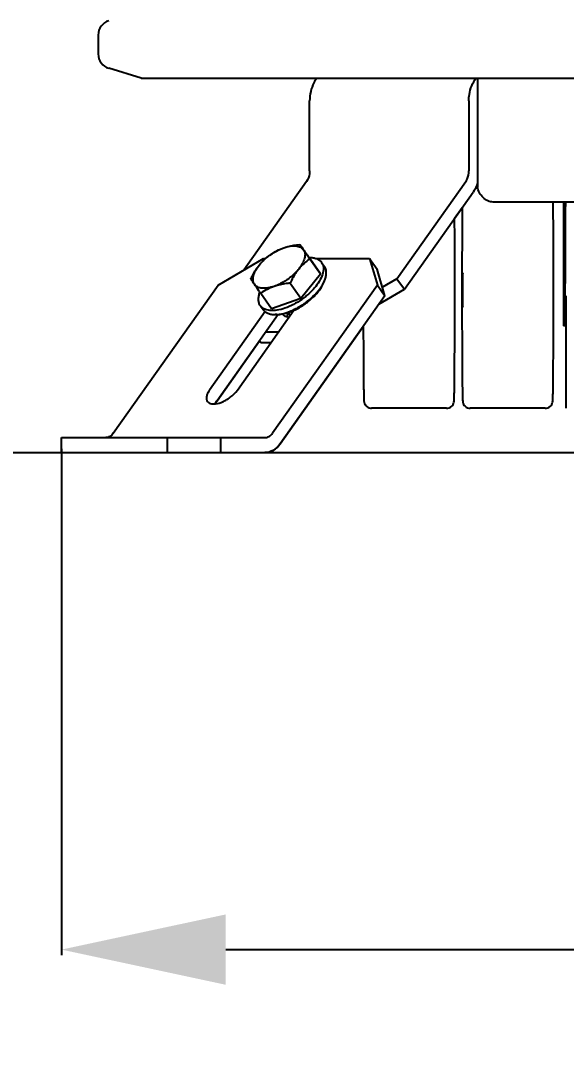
# Model space of a CAD drawing. Header units: millimetres. Extents: x 14017 to 18361, y 6223 to 10695.
# Drawn here: x 14395.2 to 14540.5, y 7840.5 to 8116.9 of the extents above; entities that cross this region are included whole.
import ezdxf

# ---------------------------------------------------------------- set-up
doc = ezdxf.new("R2010")
doc.units = ezdxf.units.MM
doc.header["$LTSCALE"] = 384.175
doc.header["$PDMODE"] = 3
doc.header["$PDSIZE"] = 8
doc.layers.get('0').update_dxf_attribs({"linetype": 'CONTINUOUS'})
doc.layers.get('Defpoints').update_dxf_attribs({"linetype": 'CONTINUOUS'})
doc.styles.get("Standard").update_dxf_attribs({"font": 'calibri.ttf'})
doc.dimstyles.get("Standard").update_dxf_attribs({"dimtxt": 43.75, "dimasz": 43.75, "dimexe": 1.5, "dimexo": 1, "dimtad": 1, "dimdsep": 46, "dimtxsty": 'Standard', "dimblk": '_FILLED', "dimblk1": '_FILLED', "dimblk2": '_FILLED', "dimcen": 0.09, "dimazin": 2, "dimtol": 1, "dimtp": 0.01, "dimtm": 0.01, "dimtfac": 1, "dimtofl": 0, "dimtmove": 0, "dimatfit": 3, "dimldrblk": '_FILLED', "dimfxl": 1, "dimtolj": 1, "dimarcsym": 0})

# ---------------------------------------------------------------- blocks, each defined once
blk = doc.blocks.new('_FILLED')
at = {"color": 0, "linetype": 'ByBlock'}
blk.add_solid([(0, 0), (-1, 0.2143), (-1, -0.2143)], dxfattribs=at)
blk = doc.blocks.new('*D318')
at = {"color": 0, "lineweight": -2}
for p, q in [((14731.81, 10042.94), (14116.23, 10042.94)), ((14117.73, 9999.19), (14117.73, 9045.25)), ((14117.73, 8045.45), (14117.73, 8999.38)), ((14306.55, 8001.7), (14116.23, 8001.7))]:
    blk.add_line(p, q, dxfattribs=at)
at = {"layer": 'Defpoints', "color": 0}
for p in [(14732.81, 10042.94), (14117.73, 8001.7), (14307.55, 8001.7)]:
    blk.add_point(p, dxfattribs=at)
at = {"color": 0, "linetype": 'ByBlock', "lineweight": -2, "xscale": 43.75, "yscale": 43.75, "zscale": 43.75}
for p, rotation in [((14117.73, 10042.94), 90), ((14117.73, 8001.7), 270)]:
    blk.add_blockref('_FILLED', p, dxfattribs=dict(at, rotation=rotation))
at = {"color": 0, "insert": (14117.73, 9022.32), "char_height": 43.75, "attachment_point": 5}
blk.add_mtext('\\A1;\\A1;C', dxfattribs=at)
blk = doc.blocks.new('*D554')
at = {"color": 0, "lineweight": -2}
for p, q in [((16120.02, 8320.95), (16120.02, 7867.67)), ((14406.02, 8002.7), (14406.02, 7867.67)), ((14449.77, 7869.17), (15259.5, 7869.17)), ((16076.27, 7869.17), (15266.54, 7869.17))]:
    blk.add_line(p, q, dxfattribs=at)
at = {"layer": 'Defpoints', "color": 0}
for p in [(16120.02, 8321.95), (14406.02, 8003.7), (16120.02, 7869.17)]:
    blk.add_point(p, dxfattribs=at)
at = {"color": 0, "linetype": 'ByBlock', "lineweight": -2, "xscale": 43.75, "yscale": 43.75, "zscale": 43.75, "rotation": 180}
blk.add_blockref('_FILLED', (14406.02, 7869.17), dxfattribs=at)
at = {"color": 0, "linetype": 'ByBlock', "lineweight": -2, "xscale": 43.75, "yscale": 43.75, "zscale": 43.75}
blk.add_blockref('_FILLED', (16120.02, 7869.17), dxfattribs=at)
at = {"color": 0, "insert": (15263.02, 7869.17), "char_height": 43.75, "attachment_point": 5}
blk.add_mtext('\\A1;\\A1;I', dxfattribs=at)

msp = doc.modelspace()

# ---------------------------------------------------------------- linework, layer by layer
at = {"linetype": 'Continuous'}
for p, q in [((14415.80592, 8113.0551), (14415.80592, 8108.01495)), ((14427.22118, 8101.56511), (14418.63643, 8104.18973)), ((14427.22118, 8101.56511), (15078.39066, 8101.56511)), ((14516.82036, 8101.56511), (14516.82036, 8072.53502)), ((14472.1401, 8076.84873), (14472.1401, 8095.53502)), ((14514.56112, 8095.53502), (14514.56112, 8076.84873)), ((14471.31157, 8074.02031), (14454.59385, 8050.38088)), ((14495.38711, 8048.07918), (14513.73259, 8074.02031)), ((14497.38737, 8045.25075), (14515.73284, 8071.19188)), ((14512.78627, 8066.98407), (14510.76864, 8064.13036)), ((14629.96031, 8068.53502), (14521.06318, 8068.53502)), ((14539.80356, 8068.53502), (14539.80356, 8035.53502)), ((14469.55522, 8057.18726), (14472.39831, 8053.16702)), ((14447.76384, 8046.37987), (14459.83464, 8053.45094)), ((14459.83464, 8053.45094), (14460.38348, 8053.45094)), ((14461.54684, 8054.37079), (14461.69204, 8054.47426)), ((14461.69204, 8054.47426), (14461.78612, 8054.54001)), ((14472.1917, 8053.39544), (14475.0348, 8049.37521)), ((14475.0348, 8049.37521), (14472.39831, 8053.16702)), ((14473.9253, 8053.45094), (14488.11532, 8053.45094)), ((14475.34033, 8052.43896), (14476.09043, 8051.3783)), ((14488.11532, 8053.45094), (14490.11557, 8050.62251)), ((14488.11532, 8053.45094), (14490.18486, 8046.37987)), ((14492.18511, 8043.55144), (14490.11557, 8050.62251)), ((14466.9691, 8046.89338), (14469.8122, 8042.87315)), ((14469.8122, 8042.87315), (14475.0348, 8049.37521)), ((14476.09244, 8047.49144), (14476.25907, 8047.96292)), ((14495.38711, 8048.07918), (14491.52253, 8045.81531)), ((14495.38711, 8048.07918), (14497.38737, 8045.25075)), ((14419.82033, 8006.8668), (14447.76384, 8046.37987)), ((14459.11002, 8044.18314), (14461.95311, 8040.16291)), ((14490.18486, 8046.37987), (14462.24135, 8006.8668)), ((14490.18486, 8046.37987), (14492.18511, 8043.55144)), ((14490.55735, 8041.24974), (14497.38737, 8045.25075)), ((14461.95311, 8040.16291), (14469.8122, 8042.87315)), ((14492.18511, 8043.55144), (14464.24161, 8004.03838)), ((14540.51175, 8013.53502), (14540.51175, 8043.53502)), ((14460.27169, 8039.32268), (14445.46159, 8018.3807)), ((14463.72489, 8038.54878), (14447.46184, 8015.55227)), ((14452.88527, 8018.3807), (14467.9352, 8039.66182)), ((14459.01109, 8040.89098), (14459.76119, 8039.83031)), ((14463.42524, 8038.53324), (14462.92517, 8038.53324)), ((14466.42023, 8039.07373), (14466.96977, 8038.29666)), ((14460.46349, 8033.93704), (14463.88666, 8033.93704)), ((14464.2831, 8004.03838), (14486.43574, 8035.37093)), ((14540.51175, 8035.53502), (14539.80356, 8035.53502)), ((14447.49494, 8015.55227), (14458.79944, 8031.54128)), ((14458.78433, 8031.56265), (14459.10542, 8031.10862)), ((14459.10542, 8031.10862), (14461.88641, 8031.10862)), ((14508.61972, 8013.53502), (14488.62016, 8013.53502)), ((14534.91644, 8013.53502), (14514.91688, 8013.53502)), ((14406.0178, 8001.69523), (14406.0178, 8005.69523)), ((14406.0178, 8005.69523), (14460.2411, 8005.69523)), ((14434.29848, 8001.69523), (14434.29848, 8005.69523)), ((14448.44061, 8001.69523), (14448.44061, 8005.69523)), ((14406.0178, 8001.69523), (14460.2411, 8001.69523))]:
    msp.add_line(p, q, dxfattribs=at)
msp.add_line((14222.40447, 8001.69523), (16305.34705, 8001.69523))
for centre, radius, start, end in [((14419.80592, 8113.0551), 4, 107, 180), ((14419.80592, 8108.01495), 4, 180, 253), ((14507.81626, 8076.44661), 9.5216, 337.7984914, 341.7667065), ((14453.00239, 8011.65839), 6.74495, 144.7389797, 144.8901122), ((14458.33038, 8008.24704), 7.29024, 324.520105, 324.7391009)]:
    msp.add_arc(centre, radius, start, end, dxfattribs=at)
for points, knots in [([(14474.09766, 8101.58699), (14473.78105, 8101.19991), (14472.60615, 8099.3929), (14472.1401, 8097.17878), (14472.1401, 8095.53502)], [0, 0, 0, 0, 0.233263735, 1, 1, 1, 1]), ([(14514.56112, 8095.53502), (14514.56112, 8096.10425), (14514.71923, 8098.2367), (14515.52305, 8100.36974), (14516.51868, 8101.58699)], [0, 0, 0, 0, 0.265768453, 1, 1, 1, 1]), ([(14472.1401, 8076.84873), (14472.1401, 8076.58806), (14472.07253, 8075.6007), (14471.73301, 8074.61624), (14471.31157, 8074.02031)], [0, 0, 0, 0, 0.263153447, 1, 1, 1, 1]), ([(14513.73259, 8074.02031), (14513.86744, 8074.21099), (14514.36239, 8075.07426), (14514.56112, 8076.09107), (14514.56112, 8076.84873)], [0, 0, 0, 0, 0.235621305, 1, 1, 1, 1]), ([(14521.06318, 8068.53502), (14520.57384, 8068.53502), (14519.5613, 8068.75705), (14518.2747, 8069.66446), (14517.3198, 8070.97293), (14516.93987, 8072.00396), (14516.82036, 8072.53502)], [0, 0, 0, 0, 0.23458135, 0.480469557, 0.739044127, 1, 1, 1, 1]), ([(14512.78648, 8067.03836), (14512.77513, 8065.50754), (14512.73308, 8058.17316), (14512.7212, 8050.83864), (14512.7212, 8045.03502)], [0, 0, 0, 0, 0.208721739, 1, 1, 1, 1]), ([(14537.11212, 8045.03502), (14537.11212, 8047.28181), (14537.10521, 8055.11929), (14537.08353, 8062.95686), (14537.03469, 8068.54736)], [0, 0, 0, 0, 0.286670806, 1, 1, 1, 1]), ([(14540.27033, 8068.52907), (14540.26613, 8066.24172), (14540.25557, 8061.83295), (14540.23234, 8055.52459), (14540.20696, 8050.65292), (14540.18311, 8047.12572), (14540.16461, 8044.80001), (14540.14496, 8042.71032), (14540.1243, 8040.87052), (14540.10291, 8039.29256), (14540.08067, 8037.98744), (14540.06117, 8037.07322), (14540.04378, 8036.48611), (14540.03324, 8036.15113), (14540.01883, 8035.89824), (14540.01404, 8035.69829), (14539.99221, 8035.61184), (14539.9957, 8035.53502), (14539.98266, 8035.53502)], [0, 0, 0, 0, 0.207948177, 0.400813573, 0.57351176, 0.650849548, 0.721486825, 0.784954523, 0.840835784, 0.888761363, 0.928413361, 0.959533552, 0.971826462, 0.981915399, 0.989783181, 0.995416996, 0.998814435, 1, 1, 1, 1]), ([(14510.8154, 8045.03502), (14510.8154, 8046.76326), (14510.81149, 8053.14859), (14510.79491, 8059.53393), (14510.76856, 8064.19094)], [0, 0, 0, 0, 0.270658028, 1, 1, 1, 1]), ([(14461.78612, 8054.54001), (14462.06423, 8054.73288), (14463.16253, 8055.44384), (14464.35136, 8056.02115), (14465.26836, 8056.33739)], [0, 0, 0, 0, 0.258658418, 1, 1, 1, 1]), ([(14461.80415, 8054.55251), (14462.32846, 8054.91612), (14463.43983, 8055.6018), (14464.64053, 8056.12087), (14465.26836, 8056.33739)], [0, 0, 0, 0, 0.4899907, 1, 1, 1, 1]), ([(14465.26836, 8056.33739), (14465.60447, 8056.45329), (14467.00297, 8056.87417), (14468.45615, 8057.08866), (14469.55522, 8057.18726)], [0, 0, 0, 0, 0.243679973, 1, 1, 1, 1]), ([(14465.26836, 8056.33739), (14465.82646, 8056.52985), (14466.89181, 8056.81066), (14468.41187, 8056.89823), (14469.51385, 8056.63471), (14470.17039, 8056.20906), (14470.41604, 8055.94058), (14470.51615, 8055.7966)], [0, 0, 0, 0, 0.315668048, 0.585379114, 0.807996901, 0.906230568, 1, 1, 1, 1]), ([(14470.51615, 8055.7966), (14470.61642, 8055.6524), (14470.78297, 8055.3277), (14470.9552, 8054.56099), (14470.82361, 8053.43009), (14470.22172, 8052.02354), (14469.59427, 8051.11176), (14469.22309, 8050.64966)], [0, 0, 0, 0, 0.093483706, 0.191669583, 0.414572554, 0.684519724, 1, 1, 1, 1]), ([(14469.55522, 8057.18726), (14469.61377, 8057.1016), (14469.93249, 8056.63695), (14470.25372, 8056.17403), (14470.51615, 8055.7966)], [0, 0, 0, 0, 0.184137394, 1, 1, 1, 1]), ([(14470.51615, 8055.7966), (14470.63567, 8055.6247), (14471.19335, 8054.82372), (14471.75239, 8054.0237), (14472.1917, 8053.39544)], [0, 0, 0, 0, 0.214518918, 1, 1, 1, 1]), ([(14458.72752, 8051.73124), (14458.92079, 8051.97186), (14459.76776, 8052.94529), (14460.75118, 8053.79708), (14461.54684, 8054.37079)], [0, 0, 0, 0, 0.23933208, 1, 1, 1, 1]), ([(14458.72752, 8051.73124), (14459.13712, 8052.24119), (14460.01668, 8053.18332), (14461.0191, 8053.99025), (14461.52947, 8054.35827)], [0, 0, 0, 0, 0.509687757, 1, 1, 1, 1]), ([(14475.34024, 8052.43907), (14475.46709, 8052.25974), (14475.67846, 8051.85553), (14475.83805, 8051.16761), (14475.84512, 8050.40715), (14475.64555, 8049.26102), (14474.99482, 8047.72454), (14473.98465, 8046.25208), (14472.95766, 8045.07133), (14472.06726, 8044.18766), (14471.09407, 8043.34582), (14469.71147, 8042.30114), (14467.89697, 8041.18766), (14466.3471, 8040.50366), (14465.57077, 8040.23522)], [0, 0, 0, 0, 0.038365639, 0.078609926, 0.122254994, 0.170299762, 0.280928328, 0.410311008, 0.480781285, 0.554047307, 0.629222389, 0.705359181, 0.856528815, 1, 1, 1, 1]), ([(14472.1917, 8053.39544), (14471.65037, 8053.01426), (14470.58563, 8052.1757), (14469.65475, 8051.18707), (14469.22309, 8050.64966)], [0, 0, 0, 0, 0.489923756, 1, 1, 1, 1]), ([(14472.00089, 8053.73389), (14472.3627, 8053.74265), (14473.04889, 8053.7101), (14473.99952, 8053.47726), (14474.78536, 8053.06213), (14475.18498, 8052.65857), (14475.34024, 8052.43907)], [0, 0, 0, 0, 0.291852977, 0.550919101, 0.783183123, 1, 1, 1, 1]), ([(14456.47353, 8047.97496), (14456.63082, 8048.31418), (14457.27102, 8049.62781), (14458.04612, 8050.8829), (14458.72752, 8051.73124)], [0, 0, 0, 0, 0.255749433, 1, 1, 1, 1]), ([(14457.43446, 8046.5843), (14457.3342, 8046.7285), (14457.16765, 8047.0532), (14456.99541, 8047.81991), (14457.127, 8048.95081), (14457.72889, 8050.35736), (14458.35635, 8051.26913), (14458.72752, 8051.73124)], [0, 0, 0, 0, 0.093483706, 0.191669583, 0.414572554, 0.684519724, 1, 1, 1, 1]), ([(14469.22309, 8050.64966), (14469.02104, 8050.3981), (14468.13332, 8049.3815), (14467.09754, 8048.49745), (14466.25857, 8047.90664)], [0, 0, 0, 0, 0.239222277, 1, 1, 1, 1]), ([(14469.22309, 8050.64966), (14468.99979, 8050.37165), (14468.12904, 8049.19486), (14467.43429, 8047.89667), (14466.9691, 8046.89338)], [0, 0, 0, 0, 0.243824229, 1, 1, 1, 1]), ([(14476.25907, 8047.96292), (14476.37323, 8048.28592), (14476.54594, 8048.91421), (14476.61782, 8049.84193), (14476.47967, 8050.67953), (14476.23961, 8051.16735), (14476.09042, 8051.37829)], [0, 0, 0, 0, 0.289854311, 0.548302156, 0.781390056, 1, 1, 1, 1]), ([(14512.91692, 8049.53501), (14512.90962, 8049.53499), (14512.92049, 8049.48896), (14512.90564, 8049.44075), (14512.91, 8049.3245), (14512.90431, 8049.18024), (14512.9029, 8048.9905), (14512.89883, 8048.66606), (14512.8954, 8048.17609), (14512.8917, 8047.50312), (14512.88909, 8046.73501), (14512.88744, 8045.90168), (14512.88707, 8045.32763), (14512.88707, 8045.03502)], [0, 0, 0, 0, 0.004866129, 0.019274168, 0.043129105, 0.076191192, 0.118148668, 0.168601418, 0.292951324, 0.44447839, 0.617335106, 0.80494443, 1, 1, 1, 1]), ([(14512.94677, 8045.03502), (14512.94677, 8045.32764), (14512.9464, 8045.90169), (14512.94475, 8046.73502), (14512.94214, 8047.50313), (14512.93844, 8048.1761), (14512.93501, 8048.66608), (14512.93094, 8048.99052), (14512.92953, 8049.18028), (14512.92383, 8049.3245), (14512.92819, 8049.44081), (14512.91335, 8049.48891), (14512.92422, 8049.53503), (14512.91692, 8049.53501)], [0, 0, 0, 0, 0.195058254, 0.382666306, 0.555523783, 0.707051261, 0.831402759, 0.881857004, 0.923814136, 0.956876575, 0.980729943, 0.995136466, 1, 1, 1, 1]), ([(14539.91633, 8049.53502), (14539.90903, 8049.53502), (14539.9199, 8049.48894), (14539.90505, 8049.44079), (14539.90941, 8049.3245), (14539.90371, 8049.18027), (14539.9023, 8048.99051), (14539.89824, 8048.66607), (14539.89481, 8048.17611), (14539.89111, 8047.50313), (14539.8885, 8046.73507), (14539.88684, 8045.90174), (14539.88629, 8045.03507), (14539.88684, 8044.16841), (14539.8885, 8043.33508), (14539.89111, 8042.567), (14539.89481, 8041.89401), (14539.89824, 8041.40402), (14539.9023, 8041.07957), (14539.90371, 8040.8898), (14539.90941, 8040.74555), (14539.90505, 8040.62926), (14539.9199, 8040.58111), (14539.90903, 8040.53502), (14539.91633, 8040.53502)], [0, 0, 0, 0, 0.002432555, 0.00963649, 0.021563832, 0.038095336, 0.059074036, 0.084300837, 0.146476361, 0.222235465, 0.308669953, 0.402457977, 0.499994697, 0.597531282, 0.691319123, 0.777754444, 0.853515861, 0.915694528, 0.94092303, 0.9619027, 0.978435237, 0.990363148, 0.997567346, 1, 1, 1, 1]), ([(14539.91633, 8040.53502), (14539.92362, 8040.53502), (14539.91275, 8040.5811), (14539.9276, 8040.62926), (14539.92324, 8040.74554), (14539.92894, 8040.88978), (14539.93035, 8041.07954), (14539.93442, 8041.40398), (14539.93785, 8041.89394), (14539.94154, 8042.56691), (14539.94415, 8043.33498), (14539.94581, 8044.16831), (14539.94636, 8045.03498), (14539.94581, 8045.90164), (14539.94415, 8046.73497), (14539.94154, 8047.50305), (14539.93785, 8048.17604), (14539.93442, 8048.66602), (14539.93035, 8048.99048), (14539.92894, 8049.18025), (14539.92324, 8049.32449), (14539.9276, 8049.44078), (14539.91275, 8049.48894), (14539.92362, 8049.53502), (14539.91633, 8049.53502)], [0, 0, 0, 0, 0.002432555, 0.00963649, 0.021563832, 0.038095336, 0.059074036, 0.084300837, 0.146476361, 0.222235465, 0.308669953, 0.402457977, 0.499994697, 0.597531282, 0.691319123, 0.777754444, 0.853515861, 0.915694528, 0.94092303, 0.9619027, 0.978435237, 0.990363148, 0.997567346, 1, 1, 1, 1]), ([(14457.43446, 8046.5843), (14457.33116, 8046.73287), (14457.00978, 8047.19567), (14456.68938, 8047.65918), (14456.47353, 8047.97496)], [0, 0, 0, 0, 0.321138205, 1, 1, 1, 1]), ([(14466.25857, 8047.90664), (14465.97389, 8047.70616), (14464.8482, 8046.96745), (14463.62606, 8046.36899), (14462.68225, 8046.04351)], [0, 0, 0, 0, 0.258577393, 1, 1, 1, 1]), ([(14466.9691, 8046.89338), (14466.59738, 8046.86004), (14465.14813, 8046.70179), (14463.7083, 8046.39735), (14462.68225, 8046.04351)], [0, 0, 0, 0, 0.255881109, 1, 1, 1, 1]), ([(14467.93492, 8039.65514), (14468.87138, 8040.0784), (14470.67684, 8041.10459), (14473.04797, 8043.01107), (14474.92764, 8045.13623), (14475.81807, 8046.71527), (14476.09235, 8047.4912)], [0, 0, 0, 0, 0.266782106, 0.536101607, 0.786355146, 1, 1, 1, 1]), ([(14468.13618, 8039.93219), (14469.02472, 8040.36553), (14470.73605, 8041.38011), (14473.00429, 8043.21994), (14474.84378, 8045.25617), (14475.7603, 8046.75845), (14476.07993, 8047.505)], [0, 0, 0, 0, 0.265602477, 0.532097131, 0.781814622, 1, 1, 1, 1]), ([(14476.07993, 8047.505), (14476.09634, 8047.54333), (14476.1597, 8047.69452), (14476.21834, 8047.84769), (14476.25907, 8047.96292)], [0, 0, 0, 0, 0.254398206, 1, 1, 1, 1]), ([(14459.11002, 8044.18314), (14458.95282, 8044.40795), (14458.39366, 8045.20789), (14457.83503, 8046.0082), (14457.43446, 8046.5843)], [0, 0, 0, 0, 0.281066161, 1, 1, 1, 1]), ([(14462.68225, 8046.04351), (14462.12415, 8045.85105), (14461.0588, 8045.57024), (14459.53874, 8045.48267), (14458.43676, 8045.74618), (14457.78022, 8046.17184), (14457.53457, 8046.44032), (14457.43446, 8046.5843)], [0, 0, 0, 0, 0.315668048, 0.585379114, 0.807996901, 0.906230568, 1, 1, 1, 1]), ([(14459.01118, 8040.89086), (14458.85639, 8041.10971), (14458.60956, 8041.61914), (14458.47923, 8042.49518), (14458.57441, 8043.46552), (14458.77037, 8044.12108), (14458.89803, 8044.45813)], [0, 0, 0, 0, 0.216956492, 0.449282174, 0.708298833, 1, 1, 1, 1]), ([(14462.68225, 8046.04351), (14462.03298, 8045.81961), (14460.79296, 8045.27947), (14459.64897, 8044.56272), (14459.11002, 8044.18314)], [0, 0, 0, 0, 0.51024617, 1, 1, 1, 1]), ([(14508.61972, 8013.53502), (14509.11045, 8013.53502), (14510.04409, 8013.89923), (14510.59547, 8014.9174), (14510.64715, 8015.71041), (14510.66829, 8016.38589), (14510.68702, 8017.26254), (14510.70504, 8018.41844), (14510.72238, 8019.85028), (14510.73873, 8021.54527), (14510.76009, 8024.28015), (14510.78205, 8028.20611), (14510.80102, 8033.40617), (14510.81276, 8039.09559), (14510.8154, 8043.02703), (14510.8154, 8045.03502)], [0, 0, 0, 0, 0.045173417, 0.082632934, 0.09974387, 0.118087443, 0.144888482, 0.180439655, 0.224512586, 0.276699062, 0.336476903, 0.476272302, 0.638100231, 0.815159113, 1, 1, 1, 1]), ([(14512.7212, 8045.03502), (14512.7212, 8043.02677), (14512.72383, 8039.09484), (14512.73558, 8033.4049), (14512.75455, 8028.20458), (14512.77651, 8024.27858), (14512.79788, 8021.54371), (14512.81423, 8019.84877), (14512.83158, 8018.41705), (14512.84958, 8017.26132), (14512.86835, 8016.38491), (14512.88944, 8015.70932), (14512.94151, 8014.9165), (14513.49317, 8013.89891), (14514.42628, 8013.53502), (14514.91688, 8013.53502)], [0, 0, 0, 0, 0.184865319, 0.36194443, 0.523773985, 0.663571148, 0.723348597, 0.775533454, 0.819602889, 0.855148497, 0.881941877, 0.900277198, 0.91741346, 0.954839426, 1, 1, 1, 1]), ([(14512.88707, 8045.03502), (14512.88707, 8044.74241), (14512.88744, 8044.16836), (14512.88909, 8043.33502), (14512.8917, 8042.56691), (14512.8954, 8041.89395), (14512.89883, 8041.40397), (14512.9029, 8041.07953), (14512.90431, 8040.88977), (14512.91, 8040.74555), (14512.90565, 8040.62924), (14512.92049, 8040.58114), (14512.90962, 8040.53502), (14512.91692, 8040.53504)], [0, 0, 0, 0, 0.195058254, 0.382666306, 0.555523783, 0.707051261, 0.831402759, 0.881857004, 0.923814136, 0.956876575, 0.980729943, 0.995136466, 1, 1, 1, 1]), ([(14512.91692, 8040.53504), (14512.92422, 8040.53506), (14512.91335, 8040.58109), (14512.9282, 8040.6293), (14512.92383, 8040.74555), (14512.92953, 8040.8898), (14512.93094, 8041.07955), (14512.93501, 8041.40399), (14512.93844, 8041.89396), (14512.94214, 8042.56692), (14512.94475, 8043.33503), (14512.9464, 8044.16837), (14512.94677, 8044.74242), (14512.94677, 8045.03502)], [0, 0, 0, 0, 0.004866129, 0.019274168, 0.043129105, 0.076191192, 0.118148668, 0.168601418, 0.292951324, 0.44447839, 0.617335106, 0.80494443, 1, 1, 1, 1]), ([(14534.91644, 8013.53502), (14535.40717, 8013.53502), (14536.34081, 8013.89923), (14536.89219, 8014.9174), (14536.94387, 8015.71041), (14536.96501, 8016.38589), (14536.98374, 8017.26254), (14537.00176, 8018.41844), (14537.0191, 8019.85028), (14537.03545, 8021.54527), (14537.05681, 8024.28015), (14537.07876, 8028.20611), (14537.09774, 8033.40617), (14537.10948, 8039.09559), (14537.11212, 8043.02703), (14537.11212, 8045.03502)], [0, 0, 0, 0, 0.045173417, 0.082632934, 0.09974387, 0.118087443, 0.144888482, 0.180439655, 0.224512586, 0.276699062, 0.336476903, 0.476272302, 0.638100231, 0.815159113, 1, 1, 1, 1]), ([(14465.57077, 8040.23522), (14464.87454, 8039.99448), (14463.54718, 8039.64212), (14461.89066, 8039.54521), (14460.74993, 8039.74043), (14460.03915, 8040.00063), (14459.44677, 8040.37948), (14459.13754, 8040.71222), (14459.01118, 8040.89086)], [0, 0, 0, 0, 0.315188418, 0.584701034, 0.701793363, 0.80820995, 0.906381257, 1, 1, 1, 1]), ([(14459.76119, 8039.83032), (14459.91038, 8039.61937), (14460.29032, 8039.23047), (14461.03402, 8038.82112), (14461.93266, 8038.57976), (14462.5826, 8038.53324), (14462.92517, 8038.53324)], [0, 0, 0, 0, 0.218610361, 0.451698673, 0.71014683, 1, 1, 1, 1]), ([(14462.92517, 8038.53324), (14462.96513, 8038.53324), (14463.12779, 8038.53462), (14463.29039, 8038.54142), (14463.41283, 8038.54931)], [0, 0, 0, 0, 0.245652182, 1, 1, 1, 1]), ([(14463.41283, 8038.54931), (14463.64227, 8038.5641), (14464.63069, 8038.6701), (14465.59946, 8038.92512), (14466.32086, 8039.17456)], [0, 0, 0, 0, 0.231483242, 1, 1, 1, 1]), ([(14463.42499, 8038.53324), (14463.94068, 8038.53321), (14465.03927, 8038.65701), (14466.10074, 8038.95218), (14466.65114, 8039.1425)], [0, 0, 0, 0, 0.469633628, 1, 1, 1, 1]), ([(14464.8696, 8038.66869), (14464.9565, 8038.54599), (14465.42004, 8038.05416), (14466.12645, 8037.86963), (14466.64114, 8037.83546)], [0, 0, 0, 0, 0.225696422, 1, 1, 1, 1]), ([(14466.18914, 8037.89254), (14466.19054, 8037.98325), (14466.21845, 8038.37655), (14466.32561, 8038.76136), (14466.43398, 8039.04424)], [0, 0, 0, 0, 0.230473568, 1, 1, 1, 1]), ([(14466.32086, 8039.17456), (14466.47176, 8039.22674), (14467.08812, 8039.45128), (14467.69014, 8039.71465), (14468.13618, 8039.93219)], [0, 0, 0, 0, 0.243424052, 1, 1, 1, 1]), ([(14466.65114, 8039.1425), (14466.75776, 8039.17936), (14467.19148, 8039.3353), (14467.61775, 8039.51179), (14467.93492, 8039.65514)], [0, 0, 0, 0, 0.244780408, 1, 1, 1, 1]), ([(14486.4352, 8035.39967), (14486.43858, 8033.9245), (14486.4467, 8031.10004), (14486.46375, 8027.08801), (14486.48477, 8023.55672), (14486.50597, 8020.95826), (14486.52526, 8019.18832), (14486.53935, 8018.1132), (14486.55426, 8017.21553), (14486.56867, 8016.49785), (14486.58596, 8015.95075), (14486.60544, 8015.38991), (14486.7435, 8014.62707), (14487.43238, 8013.77838), (14488.2248, 8013.53502), (14488.62016, 8013.53502)], [0, 0, 0, 0, 0.192643789, 0.368851567, 0.523938803, 0.653806588, 0.708198041, 0.755090858, 0.794220996, 0.825437178, 0.848842718, 0.865674849, 0.898812667, 0.948370356, 1, 1, 1, 1]), ([(14445.46159, 8018.3807), (14445.26551, 8018.10344), (14444.93766, 8017.5603), (14444.6423, 8016.72903), (14444.59616, 8015.96813), (14444.76427, 8015.52277), (14444.88728, 8015.34901)], [0, 0, 0, 0, 0.312262051, 0.579903977, 0.804235428, 1, 1, 1, 1]), ([(14444.88728, 8015.34901), (14445.59438, 8014.35025), (14447.9604, 8014.73678), (14449.80577, 8015.64583), (14451.36364, 8016.66275), (14452.36343, 8017.64279), (14452.88527, 8018.3807)], [0, 0, 0, 0, 0.399957194, 0.54907759, 0.704613074, 1, 1, 1, 1]), ([(14446.96375, 8014.71161), (14446.99705, 8014.78173), (14447.14428, 8015.07264), (14447.31847, 8015.34953), (14447.46184, 8015.55227)], [0, 0, 0, 0, 0.238174767, 1, 1, 1, 1]), ([(14447.48468, 8015.53773), (14447.43679, 8015.46961), (14447.25841, 8015.20557), (14447.09984, 8014.92776), (14446.99873, 8014.7152)], [0, 0, 0, 0, 0.2613265, 1, 1, 1, 1]), ([(14419.82033, 8006.8668), (14419.57733, 8006.52319), (14418.9994, 8005.93752), (14418.19492, 8005.69523), (14417.82008, 8005.69523)], [0, 0, 0, 0, 0.528910688, 1, 1, 1, 1]), ([(14460.2411, 8005.69523), (14460.61594, 8005.69523), (14461.42042, 8005.93752), (14461.99835, 8006.52319), (14462.24135, 8006.8668)], [0, 0, 0, 0, 0.471089312, 1, 1, 1, 1]), ([(14464.24161, 8004.03838), (14463.75561, 8003.35115), (14462.59974, 8002.17982), (14460.99079, 8001.69523), (14460.2411, 8001.69523)], [0, 0, 0, 0, 0.528910688, 1, 1, 1, 1]), ([(14460.28361, 8001.69523), (14461.02918, 8001.69523), (14462.62865, 8002.17426), (14463.78148, 8003.33452), (14464.26697, 8004.01565)], [0, 0, 0, 0, 0.471280197, 1, 1, 1, 1])]:
    msp.add_open_spline(points, degree=3, knots=knots, dxfattribs=at)
msp.add_open_spline([(14516.63193, 8072.84873), (14516.39427, 8072.26705), (14516.09565, 8071.70491), (14515.73284, 8071.19188)], degree=3, dxfattribs=at)

# ---------------------------------------------------------------- dimensions: what is measured, and where the dimension line sits
dim = msp.add_linear_dim(base=(14117.73012, 8001.69523), p1=(14732.80592, 10042.93502), p2=(14307.54526, 8001.69523), angle=90, text='\\A1;C', dimstyle='Standard', override={"dimtad": 0, "dimtih": 1, "dimtoh": 1, "dimdec": 4, "dimzin": 0, "dimtxsty": 'Standard', "dimcen": 62.865, "dimadec": 0, "dimazin": 0, "dimtdec": 4, "dimtzin": 0})
dim.commit()
dim.dimension.update_dxf_attribs({"geometry": '*D318', "text_midpoint": (14117.73012, 9022.31513)})
dim = msp.add_linear_dim(base=(16120.02011, 7869.16605), p1=(14406.0178, 8003.69523), p2=(16120.02011, 8321.94631), text='\\A1;I', dimstyle='Standard', override={"dimtad": 0, "dimtih": 1, "dimtoh": 1, "dimdec": 4, "dimzin": 0, "dimtxsty": 'Standard', "dimcen": 62.865, "dimadec": 0, "dimazin": 0, "dimtdec": 4, "dimtzin": 0})
dim.commit()
dim.dimension.update_dxf_attribs({"geometry": '*D554', "text_midpoint": (15263.01895, 7869.16605)})

doc.saveas('drawing.dxf')
